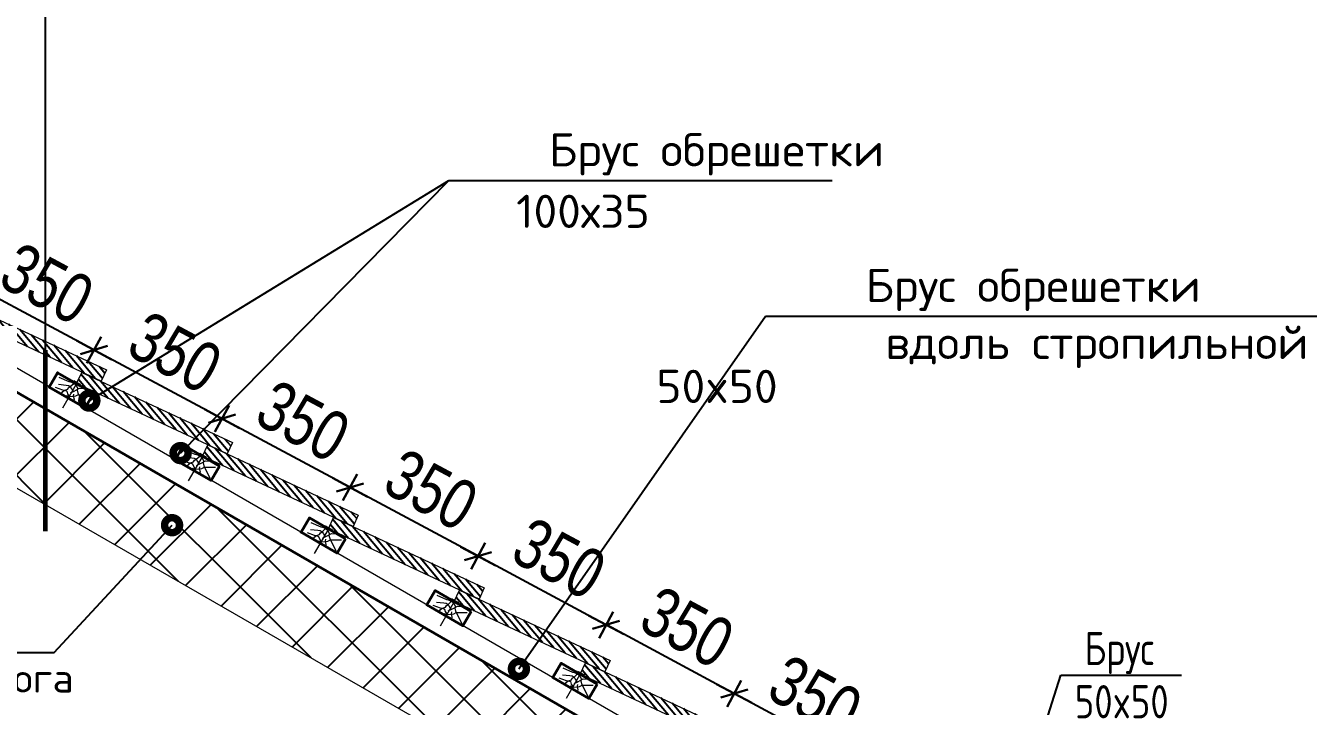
# Model space of a CAD drawing. Extents: x -12289450 to -10763036, y -7834513 to -6150123.
# Drawn here: x -10906897 to -10903810, y -7676211 to -7674572 of the extents above; entities that cross this region are included whole.
import ezdxf

# ---------------------------------------------------------------- set-up
doc = ezdxf.new("R2010")
doc.units = 0
doc.header["$LTSCALE"] = 25
doc.header["$PDMODE"] = 35
doc.layers.get('DefPoints').update_dxf_attribs({"color": 10, "lineweight": 30})
for name, color, linetype in [('005-РАЗМЕРЫ', 252, 'Continuous'), ('008-ШТРИХОВКА', 252, 'Continuous'), ('Примечания', 7, 'Continuous')]:
    doc.layers.add(name, color=color, linetype=linetype)
for name, color, linetype, lineweight in [('RAZMER', 7, 'Continuous', 9), ('Перегор', 4, 'Continuous', 20), ('Стена', 7, 'Continuous', 5), ('СТЕНЫ', 5, 'Continuous', 40), ('тонкий', 114, 'Continuous', 20), ('Штрих', 9, 'Continuous', 13)]:
    doc.layers.add(name, color=color, linetype=linetype, lineweight=lineweight)
doc.styles.add('GOST 2.304', font='cs_gost2304.shx')
doc.styles.get("Standard").update_dxf_attribs({"font": 'arial.ttf'})
doc.styles.add('TXT0', font='txt', dxfattribs={"width": 0.8})
doc.dimstyles.new('Копия 3 РАЗМЕРЫ 3', dxfattribs={"dimscale": 30, "dimtxt": 4, "dimasz": 0.08, "dimexe": 0, "dimexo": 0, "dimgap": 0.9, "dimtad": 1, "dimdec": 0, "dimzin": 0, "dimdsep": 46, "dimtxsty": 'TXT0', "dimblk1": 'A8MITTA', "dimblk2": 'A8MITTA', "dimsah": 1, "dimcen": 0.3, "dimse1": 1, "dimse2": 1, "dimadec": 0, "dimazin": 0, "dimtp": 6, "dimtm": 6, "dimtfac": 1, "dimtdec": 0, "dimtofl": 0, "dimtmove": 0, "dimatfit": 3, "dimldrblk": 'A8MITTA', "dimfxl": 0, "dimtolj": 1, "dimtzin": 0, "dimarcsym": 0})

# ---------------------------------------------------------------- blocks, each defined once
blk = doc.blocks.new('ytjtyj')
at = {"layer": 'Перегор', "linetype": 'Continuous'}
for p, q in [((-3.6, 13.4), (-21.6, 6.9)), ((-12.6, 10.2), (11.8, -56.9))]:
    blk.add_line(p, q, dxfattribs=at)
at = {"layer": 'Стена', "linetype": 'Continuous', "ltscale": 100}
blk.add_line((51.9, -12.5), (38.2, 25), dxfattribs=at)
blk.add_lwpolyline([(-55.8, -9.2), (-42.1, -46.8), (51.9, -12.5), (38.2, 25), (-55.8, -9.2)], close=True, dxfattribs=at)
at = {"layer": 'Штрих', "linetype": 'Continuous', "ltscale": 100}
for p, q in [((-10.2, 4.4), (-15.6, -3.3)), ((0.3, 8.6), (-10.2, 4.4)), ((2, -2.6), (-4.9, 6.5)), ((7.6, 8.6), (0.3, 8.6)), ((32.8, 15.1), (7.6, 8.6)), ((-20.7, -18.1), (-46.9, -13.8)), ((-18.6, -15.3), (-38.4, -41.9)), ((-20.7, -2.7), (-33.2, -0.9)), ((-15.6, -6.6), (-20.7, -2.7)), ((-15.1, -22.2), (-20.7, -18.1)), ((-15.6, -8.5), (-18.6, -15.3)), ((-15.6, -3.3), (-15.6, -8.5)), ((-7.2, -13), (-15.6, -6.6)), ((-9.5, -24.4), (-15.1, -22.2)), ((-8.9, -23.1), (-12.3, -30.7)), ((-12.3, -30.7), (-11.7, -34.8)), ((-0.7, -26.6), (-9.5, -24.4)), ((-9, -18.9), (-8.9, -23.1)), ((-1.7, -7.1), (-7.2, -13)), ((-1.2, -17.6), (-7.2, -13)), ((2, -2.6), (-1.7, -7.1)), ((8.3, -25.3), (-0.7, -26.6)), ((1.3, -25.2), (0.1, -30.6)), ((5.7, -20.6), (1.3, -25.2)), ((7.1, -0.5), (2, -2.6)), ((5.7, -5.8), (2, -2.6)), ((7.2, -9.7), (5.7, -5.8)), ((8.7, -14.8), (5.7, -20.6)), ((12.9, -0.7), (7.1, -0.5)), ((13.7, -13.8), (7.2, -9.7)), ((13.7, -13.8), (8.7, -14.8)), ((30.7, -2.1), (12.9, -0.7)), ((17.6, -17.7), (13.7, -13.8)), ((19.4, -13.8), (13.7, -13.8)), ((17.5, -23.8), (14, -25.5)), ((21.4, -22.6), (17.5, -23.8)), ((20.1, -23), (17.6, -17.7)), ((37.5, -10.5), (19.4, -13.8))]:
    blk.add_line(p, q, dxfattribs=at)
blk = doc.blocks.new('A8MITTA', base_point=(3180, 3140))
for p, q in [((3180, 3155), (3180, 3125)), ((3160, 3140), (3200, 3140)), ((3170, 3130), (3190, 3150))]:
    blk.add_line(p, q)
blk = doc.blocks.new('*D1068')
at = {"layer": '005-РАЗМЕРЫ', "color": 0, "lineweight": -2, "ltscale": 4, "transparency": 16777216}
blk.add_line((-10904885.7, -7676345), (-10905189.7, -7676181.7), dxfattribs=at)
at = {"layer": 'DefPoints', "color": 0, "ltscale": 4, "transparency": 16777216}
for p in [(-10905191.8, -7676180.6), (-10905269.1, -7676324.5), (-10904966, -7676499.5)]:
    blk.add_point(p, dxfattribs=at)
at = {"layer": '005-РАЗМЕРЫ', "color": 0, "lineweight": -2, "ltscale": 4, "transparency": 16777216, "xscale": 2.4, "yscale": 2.4, "zscale": 2.4}
for p, rotation in [((-10905191.8, -7676180.6), 151.7584222116206), ((-10904883.6, -7676346.1), 331.7584222116206)]:
    blk.add_blockref('A8MITTA', p, dxfattribs=dict(at, rotation=rotation))
at = {"layer": '005-РАЗМЕРЫ', "color": 0, "ltscale": 4, "transparency": 16777216, "insert": (-10904996.5, -7676186.7), "char_height": 120, "attachment_point": 5, "rotation": 331.7584, "style": 'TXT0'}
blk.add_mtext('\\A1;350', dxfattribs=at)
blk = doc.blocks.new('*D1069')
at = {"layer": '005-РАЗМЕРЫ', "color": 0, "lineweight": -2, "ltscale": 4, "transparency": 16777216}
blk.add_line((-10905193.9, -7676179.5), (-10905497.9, -7676016.2), dxfattribs=at)
at = {"layer": 'DefPoints', "color": 0, "ltscale": 4, "transparency": 16777216}
for p in [(-10905500, -7676015.1), (-10905572.2, -7676149.5), (-10905269.1, -7676324.5)]:
    blk.add_point(p, dxfattribs=at)
at = {"layer": '005-РАЗМЕРЫ', "color": 0, "lineweight": -2, "ltscale": 4, "transparency": 16777216, "xscale": 2.4, "yscale": 2.4, "zscale": 2.4}
for p, rotation in [((-10905500, -7676015.1), 151.7584222116206), ((-10905191.8, -7676180.6), 331.7584222116206)]:
    blk.add_blockref('A8MITTA', p, dxfattribs=dict(at, rotation=rotation))
at = {"layer": '005-РАЗМЕРЫ', "color": 0, "ltscale": 4, "transparency": 16777216, "insert": (-10905304.7, -7676021.2), "char_height": 120, "attachment_point": 5, "rotation": 331.7584, "style": 'TXT0'}
blk.add_mtext('\\A1;350', dxfattribs=at)
blk = doc.blocks.new('*D1070')
at = {"layer": '005-РАЗМЕРЫ', "color": 0, "lineweight": -2, "ltscale": 4, "transparency": 16777216}
blk.add_line((-10905502.1, -7676013.9), (-10905806.1, -7675850.7), dxfattribs=at)
at = {"layer": 'DefPoints', "color": 0, "ltscale": 4, "transparency": 16777216}
for p in [(-10905808.2, -7675849.5), (-10905875.3, -7675974.5), (-10905572.2, -7676149.5)]:
    blk.add_point(p, dxfattribs=at)
at = {"layer": '005-РАЗМЕРЫ', "color": 0, "lineweight": -2, "ltscale": 4, "transparency": 16777216, "xscale": 2.4, "yscale": 2.4, "zscale": 2.4}
for p, rotation in [((-10905808.2, -7675849.5), 151.7584222116206), ((-10905500, -7676015.1), 331.7584222116206)]:
    blk.add_blockref('A8MITTA', p, dxfattribs=dict(at, rotation=rotation))
at = {"layer": '005-РАЗМЕРЫ', "color": 0, "ltscale": 4, "transparency": 16777216, "insert": (-10905612.9, -7675855.6), "char_height": 120, "attachment_point": 5, "rotation": 331.7584, "style": 'TXT0'}
blk.add_mtext('\\A1;350', dxfattribs=at)
blk = doc.blocks.new('*D1071')
at = {"layer": '005-РАЗМЕРЫ', "color": 0, "lineweight": -2, "ltscale": 4, "transparency": 16777216}
blk.add_line((-10905810.3, -7675848.4), (-10906114.2, -7675685.1), dxfattribs=at)
at = {"layer": 'DefPoints', "color": 0, "ltscale": 4, "transparency": 16777216}
for p in [(-10906116.4, -7675684), (-10906178.4, -7675799.5), (-10905875.3, -7675974.5)]:
    blk.add_point(p, dxfattribs=at)
at = {"layer": '005-РАЗМЕРЫ', "color": 0, "lineweight": -2, "ltscale": 4, "transparency": 16777216, "xscale": 2.4, "yscale": 2.4, "zscale": 2.4}
for p, rotation in [((-10906116.4, -7675684), 151.7584222116206), ((-10905808.2, -7675849.5), 331.7584222116206)]:
    blk.add_blockref('A8MITTA', p, dxfattribs=dict(at, rotation=rotation))
at = {"layer": '005-РАЗМЕРЫ', "color": 0, "ltscale": 4, "transparency": 16777216, "insert": (-10905921.1, -7675690.1), "char_height": 120, "attachment_point": 5, "rotation": 331.7584, "style": 'TXT0'}
blk.add_mtext('\\A1;350', dxfattribs=at)
blk = doc.blocks.new('*D1072')
at = {"layer": '005-РАЗМЕРЫ', "color": 0, "lineweight": -2, "ltscale": 4, "transparency": 16777216}
blk.add_line((-10906118.5, -7675682.8), (-10906422.4, -7675519.6), dxfattribs=at)
at = {"layer": 'DefPoints', "color": 0, "ltscale": 4, "transparency": 16777216}
for p in [(-10906424.5, -7675518.4), (-10906481.5, -7675624.5), (-10906178.4, -7675799.5)]:
    blk.add_point(p, dxfattribs=at)
at = {"layer": '005-РАЗМЕРЫ', "color": 0, "lineweight": -2, "ltscale": 4, "transparency": 16777216, "xscale": 2.4, "yscale": 2.4, "zscale": 2.4}
for p, rotation in [((-10906424.5, -7675518.4), 151.7584222116206), ((-10906116.4, -7675684), 331.7584222116206)]:
    blk.add_blockref('A8MITTA', p, dxfattribs=dict(at, rotation=rotation))
at = {"layer": '005-РАЗМЕРЫ', "color": 0, "ltscale": 4, "transparency": 16777216, "insert": (-10906229.3, -7675524.6), "char_height": 120, "attachment_point": 5, "rotation": 331.7584, "style": 'TXT0'}
blk.add_mtext('\\A1;350', dxfattribs=at)
blk = doc.blocks.new('*D1073')
at = {"layer": '005-РАЗМЕРЫ', "color": 0, "lineweight": -2, "ltscale": 4, "transparency": 16777216}
blk.add_line((-10906426.7, -7675517.3), (-10906730.6, -7675354), dxfattribs=at)
at = {"layer": 'DefPoints', "color": 0, "ltscale": 4, "transparency": 16777216}
for p in [(-10906732.7, -7675352.9), (-10906784.6, -7675449.5), (-10906481.5, -7675624.5)]:
    blk.add_point(p, dxfattribs=at)
at = {"layer": '005-РАЗМЕРЫ', "color": 0, "lineweight": -2, "ltscale": 4, "transparency": 16777216, "xscale": 2.4, "yscale": 2.4, "zscale": 2.4}
for p, rotation in [((-10906732.7, -7675352.9), 151.7584222116206), ((-10906424.5, -7675518.4), 331.7584222116206)]:
    blk.add_blockref('A8MITTA', p, dxfattribs=dict(at, rotation=rotation))
at = {"layer": '005-РАЗМЕРЫ', "color": 0, "ltscale": 4, "transparency": 16777216, "insert": (-10906537.5, -7675359), "char_height": 120, "attachment_point": 5, "rotation": 331.7584, "style": 'TXT0'}
blk.add_mtext('\\A1;350', dxfattribs=at)
blk = doc.blocks.new('*D1074')
at = {"layer": '005-РАЗМЕРЫ', "color": 0, "lineweight": -2, "ltscale": 4, "transparency": 16777216}
blk.add_line((-10906734.9, -7675351.8), (-10907038.8, -7675188.5), dxfattribs=at)
at = {"layer": 'DefPoints', "color": 0, "ltscale": 4, "transparency": 16777216}
for p in [(-10907040.9, -7675187.4), (-10907087.8, -7675274.5), (-10906784.6, -7675449.5)]:
    blk.add_point(p, dxfattribs=at)
at = {"layer": '005-РАЗМЕРЫ', "color": 0, "lineweight": -2, "ltscale": 4, "transparency": 16777216, "xscale": 2.4, "yscale": 2.4, "zscale": 2.4}
for p, rotation in [((-10907040.9, -7675187.4), 151.7584222116206), ((-10906732.7, -7675352.9), 331.7584222116206)]:
    blk.add_blockref('A8MITTA', p, dxfattribs=dict(at, rotation=rotation))
at = {"layer": '005-РАЗМЕРЫ', "color": 0, "ltscale": 4, "transparency": 16777216, "insert": (-10906845.7, -7675193.5), "char_height": 120, "attachment_point": 5, "rotation": 331.7584, "style": 'TXT0'}
blk.add_mtext('\\A1;350', dxfattribs=at)

msp = doc.modelspace()

# ---------------------------------------------------------------- hatches: boundary and pattern name
at = {"layer": '008-ШТРИХОВКА', "ltscale": 3}
h = msp.add_hatch(dxfattribs=at)
h.set_pattern_fill('ANSI37', color=256, scale=30)
h.set_pattern_definition([(45, (-10908334.22, -7676799.76), (-67.352, 67.352), []), (135, (-10908334.22, -7676799.76), (-67.352, -67.352), [])])
h.paths.add_polyline_path([(-10905589.2, -7676222.4), (-10905589.2, -7676395.6), (-10905134.2, -7676658.3), (-10905134.2, -7676654.9), (-10905044.2, -7676654.9), (-10905044.2, -7676710.3), (-10904989.2, -7676742), (-10904989.2, -7676568.8)])
h.paths.add_polyline_path([(-10905019, -7676590.2), (-10905019, -7676591.1, 0.403433), (-10905014.2, -7676586.1), (-10905015.2, -7676586.1, -0.40079)], flags=16)
h.paths.add_polyline_path([(-10905284.2, -7676534.3, -1), (-10905294.2, -7676534.3, -1)], flags=16)
h.paths.add_polyline_path([(-10905024, -7676690.2, -1), (-10905014, -7676690.2, -1)], flags=16)
h.paths.add_polyline_path([(-10905289.2, -7676426.3), (-10905289.2, -7676425.3, 0.425077), (-10905294.4, -7676430.3), (-10905293.4, -7676430.3, -0.427766)], flags=16)
h.paths.add_polyline_path([(-10905554.4, -7676378.3, -1), (-10905564.4, -7676378.3, -1)], flags=16)
h.paths.add_polyline_path([(-10905559.4, -7676270.3), (-10905559.4, -7676269.3, 0.425077), (-10905564.6, -7676274.3), (-10905563.6, -7676274.3, -0.427766)], flags=16)
h.paths.add_polyline_path([(-10905134.2, -7676658.3), (-10905589.2, -7676395.6), (-10905589.2, -7676222.4), (-10906849.3, -7675494.9), (-10906849.3, -7675725.8), (-10906621.3, -7675857.5), (-10906550.9, -7675781.6, -0.208652), (-10906553.8, -7675775, -1), (-10906535.8, -7675775, -0.654736), (-10906550.9, -7675781.6), (-10906621.3, -7675857.5), (-10905134.2, -7676716)])
h.paths.add_polyline_path([(-10905107.5, -7676673.7, -0.127292), (-10905106.9, -7676676.1, -1), (-10905116.9, -7676676.1, -0.409198), (-10905112, -7676671.1), (-10905134.2, -7676658.3), (-10905134.2, -7676716), (-10905092.9, -7676739.9), (-10905044.2, -7676739.9), (-10905044.2, -7676710.3)], flags=17)
h.paths.add_polyline_path([(-10905106.9, -7676718.6, -1), (-10905116.9, -7676718.6, -1)], flags=16)
h.paths.add_polyline_path([(-10905061.8, -7676718.6, -1), (-10905071.8, -7676718.6, -1)], flags=16)
h.paths.add_polyline_path([(-10904989.2, -7676742), (-10905044.2, -7676710.3), (-10905044.2, -7676744.9), (-10905039.2, -7676744.9), (-10905039.2, -7676770.9), (-10904989.2, -7676799.8)])
h.paths.add_polyline_path([(-10906849.3, -7675494.9), (-10906964.4, -7675428.4, -0.449807), (-10906977.6, -7675431.1), (-10907093.1, -7675585.1), (-10906849.3, -7675725.8)])
h.paths.add_polyline_path([(-10907813.6, -7674938.2, -0.197823), (-10907691, -7675239.9), (-10907093.1, -7675585.1), (-10906977.6, -7675431.1, -0.379494), (-10906980, -7675419.4)])
h.paths.add_polyline_path([(-10907813.6, -7674938.2), (-10908011.6, -7674823.8, 0.197823), (-10908334.2, -7674868.5), (-10908134.2, -7674984), (-10908134.2, -7674919.9), (-10908044.2, -7674919.9), (-10908044.2, -7675009.9), (-10908039.2, -7675009.9), (-10908039.2, -7675038.8), (-10907691, -7675239.9, 0.197823)])
at = {"layer": '008-ШТРИХОВКА'}
h = msp.add_hatch(dxfattribs=at)
h.set_pattern_fill('ANSI31', color=251, scale=4, angle=5, style=0)
h.set_pattern_definition([(130, (-22664568.546, -661445.611), (9.728764428, 8.163402643), [])])
h.paths.add_polyline_path([(-10907075.3, -7675260.2), (-10907073.7, -7675257.5), (-10907076.4, -7675255.9), (-10907065.2, -7675231.8), (-10906702.7, -7675400.9), (-10906715.4, -7675428)])
h = msp.add_hatch(dxfattribs=at)
h.set_pattern_fill('ANSI31', color=251, scale=4, angle=5, style=0)
h.set_pattern_definition([(130, (-22664265.437, -661620.611), (9.728764428, 8.163402643), [])])
h.paths.add_polyline_path([(-10906772.2, -7675435.2), (-10906770.6, -7675432.5), (-10906773.3, -7675430.9), (-10906762.1, -7675406.8), (-10906399.6, -7675575.9), (-10906412.3, -7675603)])
h = msp.add_hatch(dxfattribs=at)
h.set_pattern_fill('ANSI31', color=251, scale=4, angle=5, style=0)
h.set_pattern_definition([(130, (-22663962.329, -661795.611), (9.728764428, 8.163402643), [])])
h.paths.add_polyline_path([(-10906469.1, -7675610.2), (-10906467.5, -7675607.5), (-10906470.2, -7675605.9), (-10906459, -7675581.8), (-10906096.5, -7675750.9), (-10906109.1, -7675778)])
h = msp.add_hatch(dxfattribs=at)
h.set_pattern_fill('ANSI31', color=251, scale=4, angle=5, style=0)
h.set_pattern_definition([(130, (-22663659.22, -661970.611), (9.728764428, 8.163402643), [])])
h.paths.add_polyline_path([(-10906166, -7675785.2), (-10906164.4, -7675782.5), (-10906167.1, -7675780.9), (-10906155.9, -7675756.8), (-10905793.4, -7675925.9), (-10905806, -7675953)])
h = msp.add_hatch(dxfattribs=at)
h.set_pattern_fill('ANSI31', color=251, scale=4, angle=5, style=0)
h.set_pattern_definition([(130, (-22663356.111, -662145.611), (9.728764428, 8.163402643), [])])
h.paths.add_polyline_path([(-10905862.9, -7675960.2), (-10905861.3, -7675957.5), (-10905864, -7675955.9), (-10905852.8, -7675931.8), (-10905490.3, -7676100.9), (-10905502.9, -7676128)])
h = msp.add_hatch(dxfattribs=at)
h.set_pattern_fill('ANSI31', color=251, scale=4, angle=5, style=0)
h.set_pattern_definition([(130, (-22663053.002, -662320.611), (9.728764428, 8.163402643), [])])
h.paths.add_polyline_path([(-10905559.8, -7676135.2), (-10905558.2, -7676132.5), (-10905560.9, -7676130.9), (-10905549.7, -7676106.8), (-10905187.1, -7676275.9), (-10905199.8, -7676303)])

# ---------------------------------------------------------------- linework, layer by layer
at = {"lineweight": 25, "ltscale": 20}
for p, q in [((-10906743.9, -7675474.9), (-10905879, -7674944.9)), ((-10906524.3, -7675601.4), (-10905879, -7674944.9)), ((-10905709.9, -7676121.2), (-10905116.7, -7675271.7)), ((-10905116.7, -7675271.7), (-10903658.4, -7675271.7)), ((-10906829, -7676081.4), (-10906544.8, -7675775)), ((-10907774.4, -7676081.4), (-10906829, -7676081.4)), ((-10904739.1, -7677179.9), (-10904405.5, -7676136.3)), ((-10904405.5, -7676136.3), (-10904115.1, -7676136.3))]:
    msp.add_line(p, q, dxfattribs=at)
at = {"lineweight": 25, "ltscale": 20, "const_width": 36}
for points in [[(-10906735.1, -7675473.3, 1), (-10906752.8, -7675476.5, 1)], [(-10906515.4, -7675599.8, 1), (-10906533.1, -7675602.9, 1)], [(-10906535.8, -7675775, 1), (-10906553.8, -7675775, 1)], [(-10905700.9, -7676121.2, 1), (-10905718.9, -7676121.2, 1)]]:
    msp.add_lwpolyline(points, format="xyb", close=True, dxfattribs=at)
at = {"layer": '008-ШТРИХОВКА', "color": 116, "lineweight": 60, "ltscale": 3}
msp.add_lwpolyline([(-10906849.3, -7675789.4), (-10906849.3, -7675353)], dxfattribs=at)
at = {"layer": 'RAZMER', "ltscale": 4}
for p, q in [((-10904039.2, -7677059.6), (-10909889.2, -7673682.1)), ((-10904069.2, -7677100), (-10908340.3, -7674634.1))]:
    msp.add_line(p, q, dxfattribs=at)
msp.add_lwpolyline([(-10909889.2, -7673970.7), (-10904989.2, -7676799.8), (-10904989.2, -7676568.8), (-10909889.2, -7673739.8)], dxfattribs=at)
at = {"layer": 'Перегор', "linetype": 'Continuous', "lineweight": 40, "ltscale": 100}
msp.add_line((-10904989.2, -7676568.8), (-10909889.2, -7673739.8), dxfattribs=at)
at = {"layer": 'Перегор', "linetype": 'Continuous', "ltscale": 100}
for points in [[(-10906702.7, -7675400.9), (-10906715.4, -7675428), (-10907077.9, -7675259), (-10907065.2, -7675231.8)], [(-10906399.6, -7675575.9), (-10906412.3, -7675603), (-10906774.8, -7675434), (-10906762.1, -7675406.8)], [(-10906096.5, -7675750.9), (-10906109.1, -7675778), (-10906471.7, -7675609), (-10906459, -7675581.8)], [(-10905793.4, -7675925.9), (-10905806, -7675953), (-10906168.5, -7675784), (-10906155.9, -7675756.8)], [(-10905490.3, -7676100.9), (-10905502.9, -7676128), (-10905865.4, -7675959), (-10905852.8, -7675931.8)], [(-10905187.1, -7676275.9), (-10905199.8, -7676303), (-10905562.3, -7676134), (-10905549.7, -7676106.8)]]:
    msp.add_lwpolyline(points, close=True, dxfattribs=at)
at = {"layer": 'Примечания', "color": 7}
msp.add_line((-10905879, -7674944.9), (-10904956.3, -7674944.9), dxfattribs=at)
at = {"layer": 'СТЕНЫ', "color": 2}
for points in [[(-10906733.9, -7675457.6), (-10906753.9, -7675492.2), (-10906840.5, -7675442.2), (-10906820.5, -7675407.6), (-10906733.9, -7675457.6)], [(-10906430.8, -7675632.6), (-10906450.8, -7675667.2), (-10906537.4, -7675617.2), (-10906517.4, -7675582.6), (-10906430.8, -7675632.6)], [(-10906127.7, -7675807.6), (-10906147.7, -7675842.2), (-10906234.3, -7675792.2), (-10906214.3, -7675757.6), (-10906127.7, -7675807.6)], [(-10905824.6, -7675982.6), (-10905844.6, -7676017.2), (-10905931.2, -7675967.2), (-10905911.2, -7675932.6), (-10905824.6, -7675982.6)], [(-10905521.5, -7676157.6), (-10905541.5, -7676192.2), (-10905628.1, -7676142.2), (-10905608.1, -7676107.6), (-10905521.5, -7676157.6)]]:
    msp.add_lwpolyline(points, close=True, dxfattribs=at)
at = {"layer": 'тонкий', "lineweight": 25, "ltscale": 2}
msp.add_line((-10906849.3, -7675764.4), (-10906849.3, -7672989.3), dxfattribs=at)

# ---------------------------------------------------------------- block references
at = {"layer": '005-РАЗМЕРЫ', "color": 251, "xscale": -1, "rotation": 349.9999999794174}
for p in [(-10906787.3, -7675438.9), (-10906484.2, -7675613.9), (-10906181.1, -7675788.9), (-10905878, -7675963.9), (-10905574.8, -7676138.9)]:
    msp.add_blockref('ytjtyj', p, dxfattribs=at)

# ---------------------------------------------------------------- texts
at = {"lineweight": 25, "ltscale": 20, "style": 'GOST 2.304'}
for s, p in [('Брус', (-10904348.8, -7676112)), ('50x50', (-10904371.9, -7676240.2))]:
    msp.add_text(s, height=80, dxfattribs=at).set_placement(p)
at = {"layer": 'Примечания', "color": 7, "attachment_point": 6}
for s, insert, char_height in [('\\A1;{\\Fsimplex|c204;Брус обрешетки}', (-10904831.2, -7674881.4), 80), ('\\A1;{\\Fsimplex|c0;100\\Fsimplex|c204;х35}', (-10905394.9, -7675018.9), 80), ('\\A1;{\\Fsimplex|c204;Брус обрешетки}', (-10904069, -7675208.1), 80), ('\\A1;{\\Fsimplex|c204;вдоль стропильной ноги}', (-10903509.4, -7675345.7), 80), ('\\A1;{\\Fsimplex|c0;50x50}', (-10905087, -7675440.6), 80), ('\\A1;{\\Fsimplex|c204;Стропильная\\Fsimplex|c0; \\Fsimplex|c204;нога}', (-10906781.4, -7676152.7), 70)]:
    msp.add_mtext(s, dxfattribs=dict(at, insert=insert, char_height=char_height))

# ---------------------------------------------------------------- dimensions: what is measured, and where the dimension line sits
at = {"layer": '005-РАЗМЕРЫ', "ltscale": 4}
for base, p1, p2, picture, middle in [((-10907040.9, -7675187.4), (-10906784.6, -7675449.5), (-10907087.8, -7675274.5), '*D1074', (-10906845.7, -7675193.5)), ((-10906732.7, -7675352.9), (-10906481.5, -7675624.5), (-10906784.6, -7675449.5), '*D1073', (-10906537.5, -7675359)), ((-10906424.5, -7675518.4), (-10906178.4, -7675799.5), (-10906481.5, -7675624.5), '*D1072', (-10906229.3, -7675524.6)), ((-10906116.4, -7675684), (-10905875.3, -7675974.5), (-10906178.4, -7675799.5), '*D1071', (-10905921.1, -7675690.1)), ((-10905808.2, -7675849.5), (-10905572.2, -7676149.5), (-10905875.3, -7675974.5), '*D1070', (-10905612.9, -7675855.6)), ((-10905500, -7676015.1), (-10905269.1, -7676324.5), (-10905572.2, -7676149.5), '*D1069', (-10905304.7, -7676021.2)), ((-10905191.8, -7676180.6), (-10904966, -7676499.5), (-10905269.1, -7676324.5), '*D1068', (-10904996.5, -7676186.7))]:
    dim = msp.add_linear_dim(base=base, p1=p1, p2=p2, angle=331.7584, dimstyle='Копия 3 РАЗМЕРЫ 3', dxfattribs=at)
    dim.commit()
    dim.dimension.update_dxf_attribs({"geometry": picture, "text_midpoint": middle})

doc.saveas('drawing.dxf')
